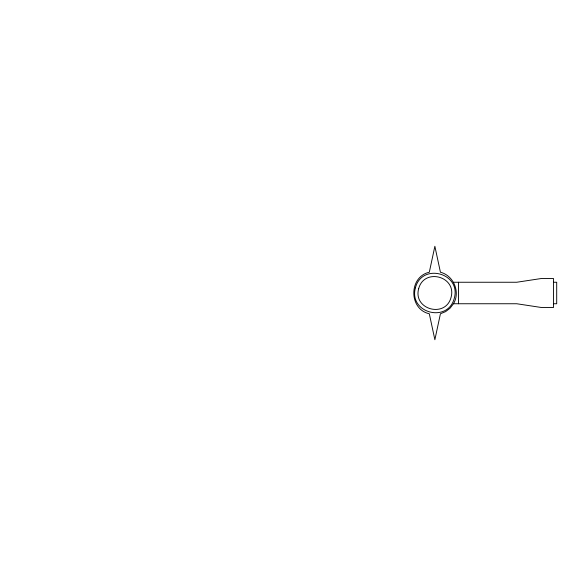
<?xml version="1.0" encoding="UTF-8"?>
<svg xmlns="http://www.w3.org/2000/svg" width="586" height="586" viewBox="0 0 586 586"><rect width="100%" height="100%" fill="white"/><g stroke="black" fill="none" stroke-linecap="round" stroke-linejoin="round"><path stroke-width="0.88" d="M453.483 303.746C460.515 292.084 453.652 275.515 440.43 272.234L434.871 246.281L429.304 272.234C408.654 276.79 408.654 309.21 429.304 313.766L434.871 339.719L440.43 313.766L445.616 311.613L450.07 308.199L453.483 303.746L516.713 303.746L541.01 307.438L553.565 307.438L553.565 278.562L541.01 278.562L516.713 282.254L453.483 282.254M553.565 282.254L556.7 282.254L556.7 303.746L553.565 303.746M458.56 282.254L458.56 303.746M415.423 287.792C408.398 312.968 447.807 323.531 454.318 298.208C461.343 273.032 421.927 262.469 415.423 287.792M418.675 288.664C412.822 309.635 445.646 318.425 451.066 297.336C456.919 276.365 424.096 267.575 418.675 288.664"/></g></svg>
